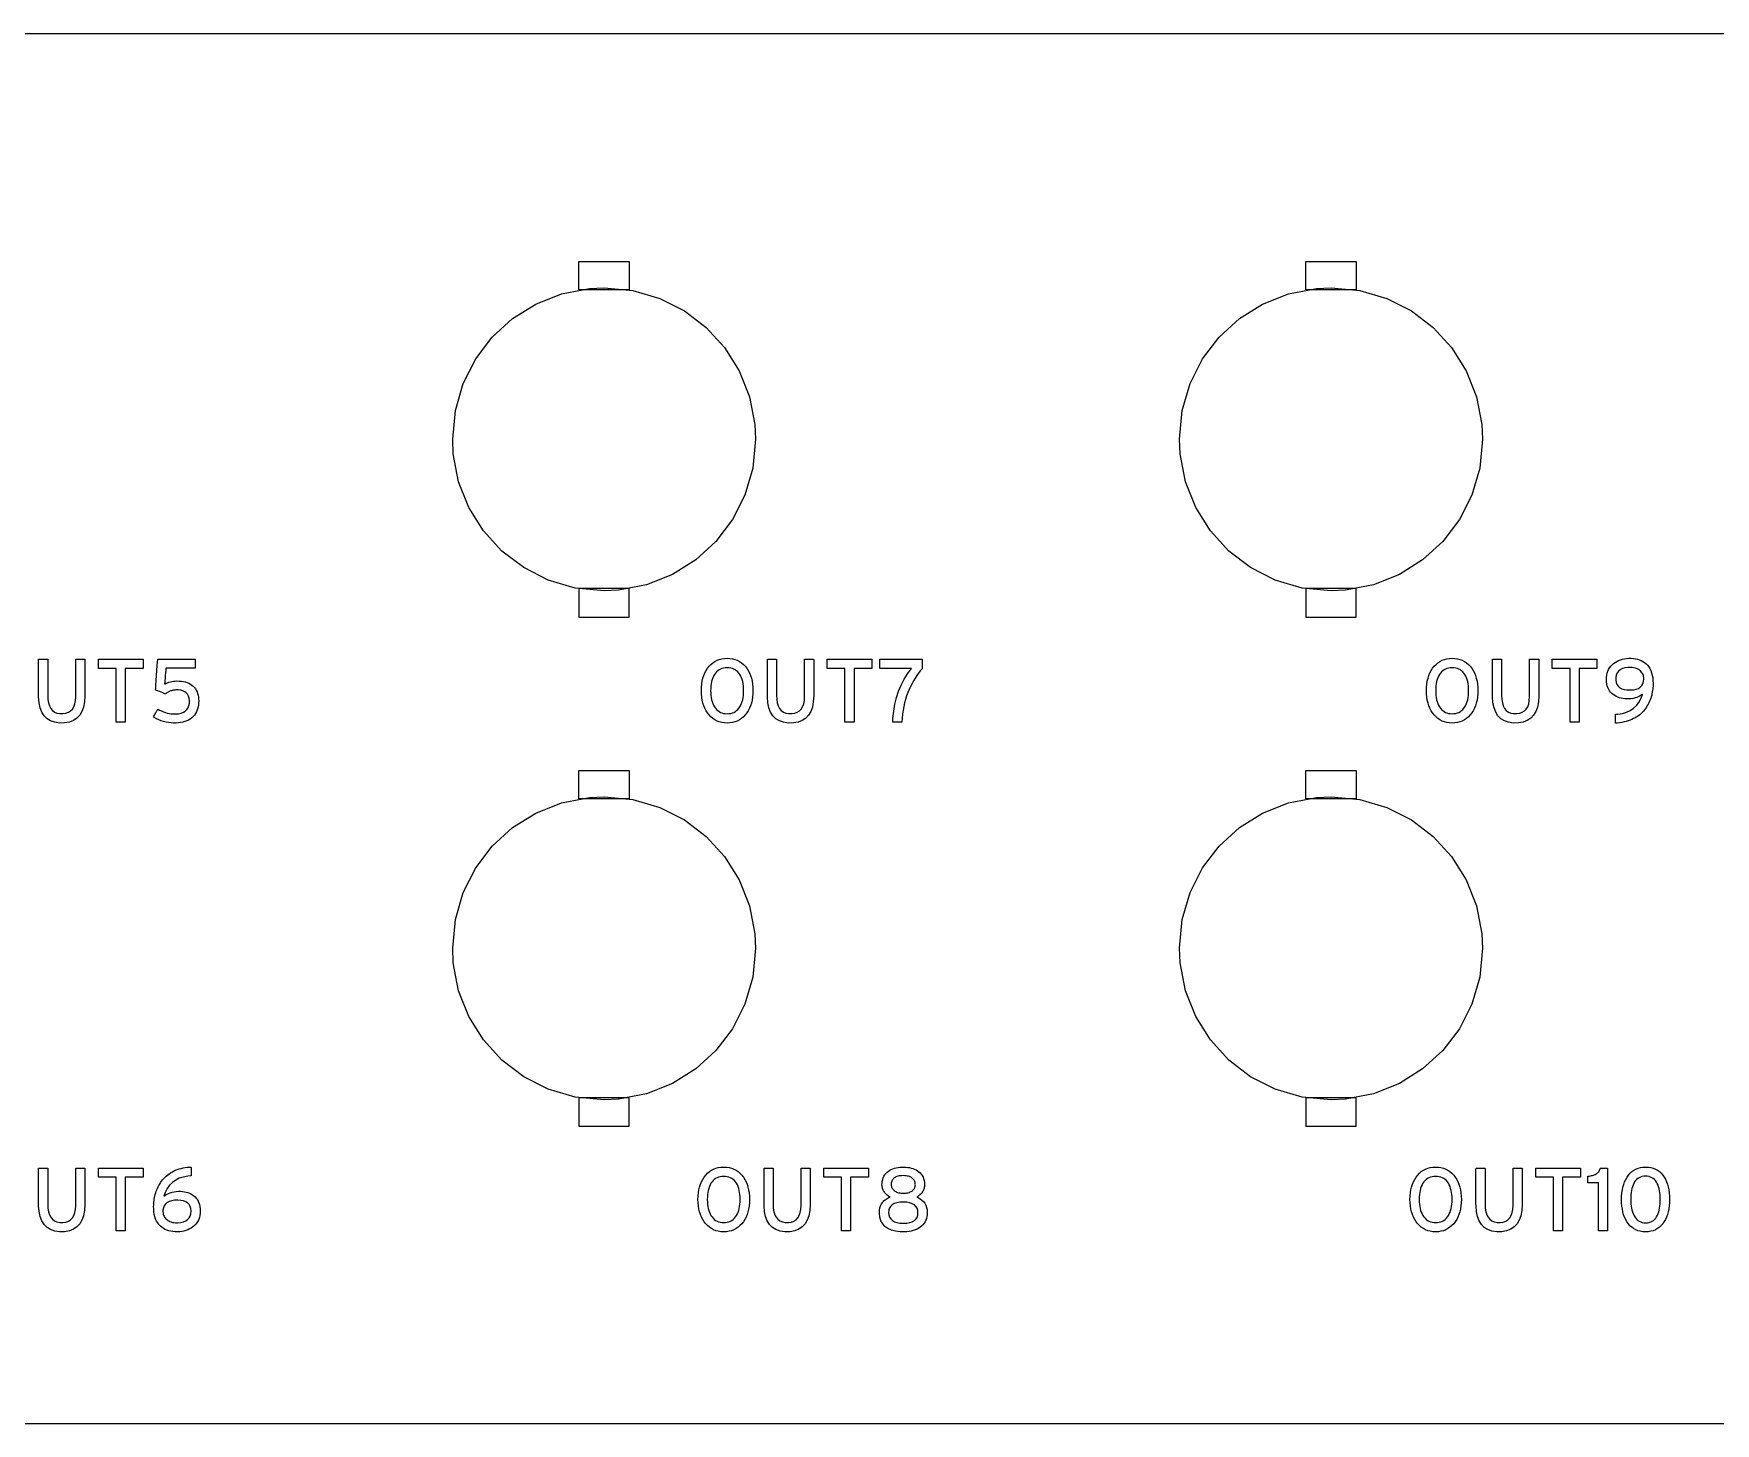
# Model space of a CAD drawing. Header units: inches. Extents: x 3.2 to 20.7, y 8 to 10.
# Drawn here: x 7.694 to 9.776, y 8.302 to 10.022 of the extents above; entities that cross this region are included whole.
import ezdxf

# ---------------------------------------------------------------- set-up
doc = ezdxf.new("R2010")
doc.units = ezdxf.units.IN
doc.header["$MEASUREMENT"] = 0

msp = doc.modelspace()

# ---------------------------------------------------------------- linework, layer by layer
for points in [[(3.2251, 10.0222), (3.2251, 8.3022), (20.675, 8.3022), (20.675, 10.0222), (3.2251, 10.0222)], [(8.369, 9.7402), (8.431, 9.7402), (8.431, 9.7052), (8.369, 9.7052), (8.369, 9.7402)], [(9.2691, 9.7402), (9.3311, 9.7402), (9.3311, 9.7052), (9.2691, 9.7052), (9.2691, 9.7402)], [(8.369, 9.3002), (8.431, 9.3002), (8.431, 9.3353), (8.369, 9.3353), (8.369, 9.3002)], [(9.2691, 9.3002), (9.3311, 9.3002), (9.3311, 9.3353), (9.2691, 9.3353), (9.2691, 9.3002)], [(7.8073, 9.2365), (7.8073, 9.1701), (7.796, 9.1701), (7.796, 9.2365), (7.774, 9.2365), (7.774, 9.2479), (7.8293, 9.2479), (7.8293, 9.2365), (7.8073, 9.2365)], [(8.7096, 9.2365), (8.7096, 9.1701), (8.6983, 9.1701), (8.6983, 9.2365), (8.6763, 9.2365), (8.6763, 9.2479), (8.7316, 9.2479), (8.7316, 9.2365), (8.7096, 9.2365)], [(9.6072, 9.2365), (9.6072, 9.1701), (9.596, 9.1701), (9.596, 9.2365), (9.574, 9.2365), (9.574, 9.2479), (9.6292, 9.2479), (9.6292, 9.2365), (9.6072, 9.2365)], [(8.369, 9.1102), (8.431, 9.1102), (8.431, 9.0752), (8.369, 9.0752), (8.369, 9.1102)], [(9.2691, 9.1102), (9.3311, 9.1102), (9.3311, 9.0752), (9.2691, 9.0752), (9.2691, 9.1102)], [(8.369, 8.6702), (8.431, 8.6702), (8.431, 8.7053), (8.369, 8.7053), (8.369, 8.6702)], [(9.2691, 8.6702), (9.3311, 8.6702), (9.3311, 8.7053), (9.2691, 8.7053), (9.2691, 8.6702)], [(7.8073, 8.6068), (7.8073, 8.5404), (7.796, 8.5404), (7.796, 8.6068), (7.774, 8.6068), (7.774, 8.6182), (7.8293, 8.6182), (7.8293, 8.6068), (7.8073, 8.6068)], [(8.7053, 8.6068), (8.7053, 8.5404), (8.6941, 8.5404), (8.6941, 8.6068), (8.6721, 8.6068), (8.6721, 8.6182), (8.7273, 8.6182), (8.7273, 8.6068), (8.7053, 8.6068)], [(9.5868, 8.6068), (9.5868, 8.5404), (9.5755, 8.5404), (9.5755, 8.6068), (9.5535, 8.6068), (9.5535, 8.6182), (9.6088, 8.6182), (9.6088, 8.6068), (9.5868, 8.6068)]]:
    msp.add_lwpolyline(points)
for points in [[(8.5876, 9.5202), (8.5842, 9.4846), (8.5744, 9.4512), (8.559, 9.4207), (8.5385, 9.3938), (8.5135, 9.3709), (8.4847, 9.3529), (8.4527, 9.3402), (8.4181, 9.3336), (8.4001, 9.3327), (8.4001, 9.3327), (8.4001, 9.3327), (8.4001, 9.3327), (8.4001, 9.3327), (8.4001, 9.3327), (8.4001, 9.3327), (8.4001, 9.3327), (8.4001, 9.3327), (8.3644, 9.3361), (8.331, 9.3458), (8.3006, 9.3613), (8.2736, 9.3818), (8.2508, 9.4068), (8.2327, 9.4356), (8.22, 9.4676), (8.2134, 9.5022), (8.2126, 9.5202), (8.2126, 9.5202), (8.2126, 9.5202), (8.2126, 9.5202), (8.2126, 9.5202), (8.2126, 9.5202), (8.2126, 9.5202), (8.2126, 9.5202), (8.2126, 9.5202), (8.2159, 9.5559), (8.2257, 9.5892), (8.2411, 9.6197), (8.2616, 9.6467), (8.2866, 9.6695), (8.3154, 9.6876), (8.3474, 9.7002), (8.382, 9.7069), (8.4001, 9.7077), (8.4001, 9.7077), (8.4001, 9.7077), (8.4001, 9.7077), (8.4001, 9.7077), (8.4001, 9.7077), (8.4001, 9.7077), (8.4001, 9.7077), (8.4001, 9.7077), (8.4357, 9.7043), (8.4691, 9.6946), (8.4995, 9.6792), (8.5265, 9.6587), (8.5493, 9.6337), (8.5674, 9.6049), (8.5801, 9.5729), (8.5867, 9.5383), (8.5876, 9.5202), (8.5876, 9.5202), (8.5876, 9.5202), (8.5876, 9.5202), (8.5876, 9.5202), (8.5876, 9.5202), (8.5876, 9.5202), (8.5876, 9.5202)], [(9.4876, 9.5202), (9.4842, 9.4846), (9.4745, 9.4512), (9.459, 9.4207), (9.4385, 9.3938), (9.4135, 9.3709), (9.3847, 9.3529), (9.3527, 9.3402), (9.3181, 9.3336), (9.3001, 9.3327), (9.3001, 9.3327), (9.3001, 9.3327), (9.3001, 9.3327), (9.3001, 9.3327), (9.3001, 9.3327), (9.3001, 9.3327), (9.3001, 9.3327), (9.3001, 9.3327), (9.2644, 9.3361), (9.2311, 9.3458), (9.2006, 9.3613), (9.1736, 9.3818), (9.1508, 9.4068), (9.1327, 9.4356), (9.1201, 9.4676), (9.1134, 9.5022), (9.1126, 9.5202), (9.1126, 9.5202), (9.1126, 9.5202), (9.1126, 9.5202), (9.1126, 9.5202), (9.1126, 9.5202), (9.1126, 9.5202), (9.1126, 9.5202), (9.1126, 9.5202), (9.1159, 9.5559), (9.1257, 9.5892), (9.1411, 9.6197), (9.1616, 9.6467), (9.1866, 9.6695), (9.2154, 9.6876), (9.2474, 9.7002), (9.282, 9.7069), (9.3001, 9.7077), (9.3001, 9.7077), (9.3001, 9.7077), (9.3001, 9.7077), (9.3001, 9.7077), (9.3001, 9.7077), (9.3001, 9.7077), (9.3001, 9.7077), (9.3001, 9.7077), (9.3357, 9.7043), (9.3691, 9.6946), (9.3996, 9.6792), (9.4265, 9.6587), (9.4494, 9.6337), (9.4674, 9.6049), (9.4801, 9.5729), (9.4867, 9.5383), (9.4876, 9.5202), (9.4876, 9.5202), (9.4876, 9.5202), (9.4876, 9.5202), (9.4876, 9.5202), (9.4876, 9.5202), (9.4876, 9.5202), (9.4876, 9.5202)], [(7.7572, 9.2025), (7.7568, 9.1953), (7.7556, 9.1888), (7.7536, 9.1833), (7.7508, 9.1787), (7.7473, 9.175), (7.743, 9.1721), (7.738, 9.1702), (7.7322, 9.1691), (7.7257, 9.169), (7.7199, 9.1699), (7.7148, 9.1717), (7.7104, 9.1744), (7.7068, 9.178), (7.704, 9.1825), (7.7019, 9.1879), (7.7006, 9.1941), (7.7, 9.2013), (7.7, 9.2039), (7.7, 9.2079), (7.7, 9.214), (7.7, 9.2214), (7.7, 9.2293), (7.7, 9.2367), (7.7, 9.2428), (7.7, 9.2468), (7.7, 9.2479), (7.7006, 9.2479), (7.7018, 9.2479), (7.7035, 9.2479), (7.7054, 9.2479), (7.7074, 9.2479), (7.7091, 9.2479), (7.7105, 9.2479), (7.7112, 9.2479), (7.7113, 9.2473), (7.7113, 9.2438), (7.7113, 9.2381), (7.7113, 9.2309), (7.7113, 9.2231), (7.7113, 9.2156), (7.7113, 9.2092), (7.7113, 9.2048), (7.7113, 9.2031), (7.7115, 9.1982), (7.7122, 9.1939), (7.7134, 9.1901), (7.715, 9.187), (7.7171, 9.1845), (7.7197, 9.1826), (7.7227, 9.1813), (7.7262, 9.1806), (7.7301, 9.1806), (7.7338, 9.1811), (7.7369, 9.1823), (7.7396, 9.184), (7.7418, 9.1863), (7.7436, 9.1892), (7.7449, 9.1926), (7.7456, 9.1967), (7.746, 9.2013), (7.746, 9.2034), (7.746, 9.2075), (7.746, 9.2137), (7.746, 9.2211), (7.746, 9.2291), (7.746, 9.2365), (7.746, 9.2427), (7.746, 9.2468), (7.746, 9.2479), (7.7466, 9.2479), (7.7478, 9.2479), (7.7495, 9.2479), (7.7514, 9.2479), (7.7533, 9.2479), (7.7551, 9.2479), (7.7564, 9.2479), (7.7572, 9.2479), (7.7572, 9.2473), (7.7572, 9.2438), (7.7572, 9.238), (7.7572, 9.2307), (7.7572, 9.2228), (7.7572, 9.2152), (7.7572, 9.2088), (7.7572, 9.2042)], [(7.8982, 9.1965), (7.8981, 9.1934), (7.8977, 9.1905), (7.8972, 9.1878), (7.8964, 9.1852), (7.8955, 9.1829), (7.8943, 9.1807), (7.8929, 9.1787), (7.8913, 9.1769), (7.8895, 9.1753), (7.8876, 9.1739), (7.8855, 9.1727), (7.8833, 9.1716), (7.8809, 9.1707), (7.8784, 9.17), (7.8758, 9.1695), (7.873, 9.1691), (7.8701, 9.1689), (7.867, 9.1689), (7.8639, 9.1691), (7.8607, 9.1695), (7.8577, 9.1701), (7.8546, 9.1709), (7.8517, 9.1718), (7.8488, 9.173), (7.8459, 9.1744), (7.8431, 9.176), (7.8423, 9.1767), (7.8427, 9.1775), (7.8434, 9.1787), (7.8443, 9.1802), (7.8452, 9.1818), (7.8461, 9.1834), (7.8469, 9.1848), (7.8475, 9.1858), (7.8477, 9.1862), (7.8498, 9.1851), (7.8521, 9.1839), (7.8545, 9.1829), (7.8569, 9.1821), (7.8593, 9.1814), (7.8617, 9.1809), (7.8642, 9.1805), (7.8666, 9.1803), (7.8692, 9.1802), (7.873, 9.1805), (7.8763, 9.1812), (7.8792, 9.1823), (7.8816, 9.1837), (7.8835, 9.1856), (7.885, 9.1879), (7.886, 9.1906), (7.8866, 9.1937), (7.8866, 9.197), (7.8863, 9.1999), (7.8855, 9.2024), (7.8843, 9.2046), (7.8828, 9.2063), (7.8809, 9.2078), (7.8786, 9.2088), (7.8759, 9.2095), (7.8729, 9.2099), (7.8708, 9.2099), (7.8698, 9.2099), (7.8688, 9.2098), (7.8678, 9.2097), (7.8669, 9.2096), (7.866, 9.2094), (7.8651, 9.2092), (7.8642, 9.209), (7.8634, 9.2088), (7.8626, 9.2085), (7.8618, 9.2081), (7.8611, 9.2078), (7.8603, 9.2074), (7.8596, 9.2069), (7.8589, 9.2065), (7.8582, 9.206), (7.8575, 9.2055), (7.8568, 9.205), (7.8564, 9.2052), (7.8552, 9.2057), (7.8536, 9.2063), (7.8516, 9.2071), (7.8496, 9.208), (7.8477, 9.2088), (7.8461, 9.2094), (7.8451, 9.2098), (7.8448, 9.21), (7.8449, 9.2119), (7.8452, 9.216), (7.8456, 9.2215), (7.846, 9.2278), (7.8465, 9.2342), (7.8469, 9.2401), (7.8472, 9.2447), (7.8474, 9.2474), (7.8477, 9.2479), (7.8507, 9.2479), (7.8562, 9.2479), (7.8632, 9.2479), (7.871, 9.2479), (7.8787, 9.2479), (7.8856, 9.2479), (7.8908, 9.2479), (7.8935, 9.2479), (7.8937, 9.2477), (7.8937, 9.2468), (7.8937, 9.2454), (7.8937, 9.2437), (7.8937, 9.2418), (7.8937, 9.24), (7.8937, 9.2384), (7.8937, 9.2373), (7.8937, 9.2368), (7.8926, 9.2368), (7.8894, 9.2368), (7.8845, 9.2368), (7.8787, 9.2368), (7.8725, 9.2368), (7.8667, 9.2368), (7.8618, 9.2368), (7.8585, 9.2368), (7.8575, 9.2368), (7.8574, 9.236), (7.8573, 9.2339), (7.8571, 9.2311), (7.8568, 9.2279), (7.8566, 9.2245), (7.8563, 9.2214), (7.8561, 9.2189), (7.856, 9.2174), (7.8565, 9.2174), (7.858, 9.2182), (7.8596, 9.2189), (7.8613, 9.2195), (7.8631, 9.22), (7.865, 9.2204), (7.867, 9.2207), (7.869, 9.2209), (7.8712, 9.2211), (7.8739, 9.221), (7.8767, 9.2208), (7.8793, 9.2204), (7.8817, 9.2199), (7.884, 9.2192), (7.8861, 9.2183), (7.8881, 9.2172), (7.8898, 9.216), (7.8914, 9.2145), (7.8929, 9.213), (7.8941, 9.2113), (7.8952, 9.2095), (7.8961, 9.2076), (7.8968, 9.2056), (7.8974, 9.2035), (7.8978, 9.2013), (7.8981, 9.199)], [(8.5843, 9.209), (8.5842, 9.2049), (8.5838, 9.201), (8.5832, 9.1972), (8.5824, 9.1937), (8.5813, 9.1903), (8.58, 9.1872), (8.5785, 9.1843), (8.5768, 9.1815), (8.5748, 9.179), (8.5726, 9.1767), (8.5702, 9.1747), (8.5677, 9.1729), (8.565, 9.1715), (8.5621, 9.1704), (8.559, 9.1696), (8.5558, 9.1691), (8.5524, 9.1689), (8.549, 9.1691), (8.5458, 9.1696), (8.5427, 9.1704), (8.5399, 9.1715), (8.5372, 9.1729), (8.5347, 9.1747), (8.5324, 9.1767), (8.5302, 9.179), (8.5283, 9.1815), (8.5265, 9.1843), (8.5249, 9.1872), (8.5236, 9.1903), (8.5225, 9.1937), (8.5217, 9.1972), (8.521, 9.201), (8.5207, 9.2049), (8.5205, 9.209), (8.5207, 9.2132), (8.521, 9.2171), (8.5217, 9.2209), (8.5225, 9.2244), (8.5236, 9.2278), (8.5249, 9.231), (8.5265, 9.2339), (8.5283, 9.2367), (8.5302, 9.2393), (8.5324, 9.2415), (8.5347, 9.2435), (8.5372, 9.2452), (8.5399, 9.2466), (8.5427, 9.2476), (8.5458, 9.2484), (8.549, 9.2489), (8.5524, 9.2491), (8.5558, 9.2489), (8.559, 9.2484), (8.5621, 9.2476), (8.565, 9.2466), (8.5677, 9.2452), (8.5702, 9.2435), (8.5726, 9.2415), (8.5748, 9.2393), (8.5768, 9.2367), (8.5785, 9.2339), (8.58, 9.231), (8.5813, 9.2278), (8.5824, 9.2244), (8.5832, 9.2209), (8.5838, 9.2171), (8.5842, 9.2132)], [(8.6596, 9.2025), (8.6591, 9.1953), (8.6579, 9.1888), (8.6559, 9.1833), (8.6532, 9.1787), (8.6497, 9.175), (8.6454, 9.1721), (8.6403, 9.1702), (8.6345, 9.1691), (8.6281, 9.169), (8.6222, 9.1699), (8.6171, 9.1717), (8.6127, 9.1744), (8.6091, 9.178), (8.6063, 9.1825), (8.6042, 9.1879), (8.6029, 9.1941), (8.6024, 9.2013), (8.6023, 9.2039), (8.6023, 9.2079), (8.6023, 9.214), (8.6023, 9.2214), (8.6023, 9.2293), (8.6023, 9.2367), (8.6023, 9.2428), (8.6023, 9.2468), (8.6024, 9.2479), (8.6029, 9.2479), (8.6042, 9.2479), (8.6059, 9.2479), (8.6078, 9.2479), (8.6097, 9.2479), (8.6115, 9.2479), (8.6128, 9.2479), (8.6135, 9.2479), (8.6136, 9.2473), (8.6136, 9.2438), (8.6136, 9.2381), (8.6136, 9.2309), (8.6136, 9.2231), (8.6136, 9.2156), (8.6136, 9.2092), (8.6136, 9.2048), (8.6136, 9.2031), (8.6138, 9.1982), (8.6145, 9.1939), (8.6157, 9.1901), (8.6173, 9.187), (8.6194, 9.1845), (8.622, 9.1826), (8.625, 9.1813), (8.6285, 9.1806), (8.6324, 9.1806), (8.6361, 9.1811), (8.6393, 9.1823), (8.642, 9.184), (8.6442, 9.1863), (8.6459, 9.1892), (8.6472, 9.1926), (8.648, 9.1967), (8.6483, 9.2013), (8.6483, 9.2034), (8.6483, 9.2075), (8.6483, 9.2137), (8.6483, 9.2211), (8.6483, 9.2291), (8.6483, 9.2365), (8.6483, 9.2427), (8.6483, 9.2468), (8.6483, 9.2479), (8.6489, 9.2479), (8.6501, 9.2479), (8.6518, 9.2479), (8.6537, 9.2479), (8.6557, 9.2479), (8.6574, 9.2479), (8.6588, 9.2479), (8.6595, 9.2479), (8.6596, 9.2473), (8.6596, 9.2438), (8.6596, 9.238), (8.6596, 9.2307), (8.6596, 9.2228), (8.6596, 9.2152), (8.6596, 9.2088), (8.6596, 9.2042)], [(8.7939, 9.2361), (8.7916, 9.2335), (8.7894, 9.2306), (8.7873, 9.2277), (8.7852, 9.2246), (8.7832, 9.2213), (8.7813, 9.2179), (8.7795, 9.2143), (8.7778, 9.2105), (8.7761, 9.2066), (8.7746, 9.2026), (8.7732, 9.1983), (8.7721, 9.194), (8.7711, 9.1895), (8.7702, 9.1849), (8.7696, 9.1801), (8.7691, 9.1752), (8.7688, 9.1701), (8.7684, 9.1701), (8.7672, 9.1701), (8.7656, 9.1701), (8.7636, 9.1701), (8.7616, 9.1701), (8.7598, 9.1701), (8.7584, 9.1701), (8.7576, 9.1701), (8.7577, 9.1747), (8.7586, 9.1836), (8.7601, 9.1922), (8.7621, 9.2004), (8.7647, 9.2083), (8.7679, 9.2159), (8.7716, 9.2231), (8.7759, 9.23), (8.7808, 9.2366), (8.7793, 9.2366), (8.7752, 9.2366), (8.7695, 9.2366), (8.7628, 9.2366), (8.7559, 9.2366), (8.7495, 9.2366), (8.7446, 9.2366), (8.7417, 9.2366), (8.7413, 9.2367), (8.7413, 9.2375), (8.7413, 9.239), (8.7413, 9.2408), (8.7413, 9.2427), (8.7413, 9.2447), (8.7413, 9.2463), (8.7413, 9.2475), (8.7413, 9.2479), (8.7433, 9.2479), (8.7487, 9.2479), (8.7563, 9.2479), (8.7653, 9.2479), (8.7745, 9.2479), (8.7829, 9.2479), (8.7896, 9.2479), (8.7934, 9.2479), (8.7939, 9.2478), (8.7939, 9.2469), (8.7939, 9.2454), (8.7939, 9.2435), (8.7939, 9.2415), (8.7939, 9.2395), (8.7939, 9.2378), (8.7939, 9.2366)], [(9.482, 9.209), (9.4818, 9.2049), (9.4815, 9.201), (9.4809, 9.1972), (9.48, 9.1937), (9.479, 9.1903), (9.4777, 9.1872), (9.4762, 9.1843), (9.4744, 9.1815), (9.4724, 9.179), (9.4702, 9.1767), (9.4679, 9.1747), (9.4653, 9.1729), (9.4626, 9.1715), (9.4597, 9.1704), (9.4567, 9.1696), (9.4534, 9.1691), (9.45, 9.1689), (9.4466, 9.1691), (9.4434, 9.1696), (9.4404, 9.1704), (9.4375, 9.1715), (9.4349, 9.1729), (9.4324, 9.1747), (9.4301, 9.1767), (9.4279, 9.179), (9.4259, 9.1815), (9.4241, 9.1843), (9.4226, 9.1872), (9.4213, 9.1903), (9.4202, 9.1937), (9.4193, 9.1972), (9.4187, 9.201), (9.4183, 9.2049), (9.4182, 9.209), (9.4183, 9.2132), (9.4187, 9.2171), (9.4193, 9.2209), (9.4202, 9.2244), (9.4213, 9.2278), (9.4226, 9.231), (9.4241, 9.2339), (9.4259, 9.2367), (9.4279, 9.2393), (9.4301, 9.2415), (9.4324, 9.2435), (9.4349, 9.2452), (9.4375, 9.2466), (9.4404, 9.2476), (9.4434, 9.2484), (9.4466, 9.2489), (9.45, 9.2491), (9.4534, 9.2489), (9.4567, 9.2484), (9.4597, 9.2476), (9.4626, 9.2466), (9.4653, 9.2452), (9.4679, 9.2435), (9.4702, 9.2415), (9.4724, 9.2393), (9.4744, 9.2367), (9.4762, 9.2339), (9.4777, 9.231), (9.479, 9.2278), (9.48, 9.2244), (9.4809, 9.2209), (9.4815, 9.2171), (9.4818, 9.2132)], [(9.5572, 9.2025), (9.5568, 9.1953), (9.5556, 9.1888), (9.5536, 9.1833), (9.5508, 9.1787), (9.5473, 9.175), (9.543, 9.1721), (9.538, 9.1702), (9.5322, 9.1691), (9.5257, 9.169), (9.5199, 9.1699), (9.5147, 9.1717), (9.5104, 9.1744), (9.5068, 9.178), (9.504, 9.1825), (9.5019, 9.1879), (9.5006, 9.1941), (9.5, 9.2013), (9.5, 9.2039), (9.5, 9.2079), (9.5, 9.214), (9.5, 9.2214), (9.5, 9.2293), (9.5, 9.2367), (9.5, 9.2428), (9.5, 9.2468), (9.5, 9.2479), (9.5006, 9.2479), (9.5018, 9.2479), (9.5035, 9.2479), (9.5054, 9.2479), (9.5074, 9.2479), (9.5091, 9.2479), (9.5105, 9.2479), (9.5112, 9.2479), (9.5113, 9.2473), (9.5113, 9.2438), (9.5113, 9.2381), (9.5113, 9.2309), (9.5113, 9.2231), (9.5113, 9.2156), (9.5113, 9.2092), (9.5113, 9.2048), (9.5113, 9.2031), (9.5115, 9.1982), (9.5122, 9.1939), (9.5134, 9.1901), (9.515, 9.187), (9.5171, 9.1845), (9.5197, 9.1826), (9.5227, 9.1813), (9.5262, 9.1806), (9.5301, 9.1806), (9.5338, 9.1811), (9.5369, 9.1823), (9.5396, 9.184), (9.5418, 9.1863), (9.5436, 9.1892), (9.5449, 9.1926), (9.5456, 9.1967), (9.5459, 9.2013), (9.546, 9.2034), (9.546, 9.2075), (9.546, 9.2137), (9.546, 9.2211), (9.546, 9.2291), (9.546, 9.2365), (9.546, 9.2427), (9.546, 9.2468), (9.546, 9.2479), (9.5465, 9.2479), (9.5478, 9.2479), (9.5495, 9.2479), (9.5514, 9.2479), (9.5533, 9.2479), (9.5551, 9.2479), (9.5564, 9.2479), (9.5572, 9.2479), (9.5572, 9.2473), (9.5572, 9.2438), (9.5572, 9.238), (9.5572, 9.2307), (9.5572, 9.2228), (9.5572, 9.2152), (9.5572, 9.2088), (9.5572, 9.2042)], [(9.6989, 9.2181), (9.6989, 9.2163), (9.6988, 9.2146), (9.6986, 9.2127), (9.6984, 9.2109), (9.6982, 9.2091), (9.6979, 9.2072), (9.6975, 9.2053), (9.6971, 9.2035), (9.6966, 9.2015), (9.6959, 9.1996), (9.6953, 9.1978), (9.6945, 9.1959), (9.6936, 9.1941), (9.6927, 9.1923), (9.6917, 9.1905), (9.6906, 9.1887), (9.6894, 9.187), (9.6882, 9.1853), (9.6869, 9.1837), (9.6854, 9.1822), (9.6839, 9.1807), (9.6823, 9.1793), (9.6806, 9.178), (9.6788, 9.1767), (9.6768, 9.1756), (9.6748, 9.1745), (9.6727, 9.1734), (9.6704, 9.1725), (9.668, 9.1716), (9.6656, 9.1709), (9.663, 9.1703), (9.6603, 9.1698), (9.6574, 9.1693), (9.6545, 9.169), (9.6522, 9.1689), (9.6522, 9.1695), (9.6522, 9.1707), (9.6522, 9.1723), (9.6522, 9.1741), (9.6522, 9.176), (9.6522, 9.1777), (9.6522, 9.179), (9.6522, 9.1798), (9.6554, 9.1801), (9.6609, 9.1809), (9.666, 9.1824), (9.6705, 9.1845), (9.6746, 9.1873), (9.6782, 9.1906), (9.6813, 9.1945), (9.6838, 9.1991), (9.6859, 9.2043), (9.6848, 9.204), (9.683, 9.2027), (9.681, 9.2017), (9.6789, 9.2008), (9.6766, 9.2001), (9.6741, 9.1995), (9.6716, 9.1991), (9.6688, 9.1989), (9.666, 9.1989), (9.6637, 9.199), (9.6614, 9.1993), (9.6592, 9.1997), (9.6571, 9.2003), (9.6551, 9.201), (9.6532, 9.2019), (9.6513, 9.203), (9.6495, 9.2042), (9.6479, 9.2056), (9.6463, 9.2071), (9.645, 9.2088), (9.6439, 9.2107), (9.6429, 9.2128), (9.6422, 9.215), (9.6416, 9.2173), (9.6413, 9.2199), (9.6411, 9.2226), (9.6412, 9.2255), (9.6415, 9.2282), (9.642, 9.2308), (9.6428, 9.2332), (9.6438, 9.2354), (9.645, 9.2375), (9.6464, 9.2394), (9.648, 9.2411), (9.6499, 9.2427), (9.6518, 9.2441), (9.6539, 9.2453), (9.6561, 9.2464), (9.6584, 9.2473), (9.6608, 9.248), (9.6634, 9.2485), (9.666, 9.2489), (9.6688, 9.2491), (9.6717, 9.2491), (9.6744, 9.2489), (9.677, 9.2486), (9.6795, 9.248), (9.6818, 9.2473), (9.6841, 9.2464), (9.6862, 9.2452), (9.6882, 9.2439), (9.6901, 9.2424), (9.6919, 9.2407), (9.6935, 9.2387), (9.6949, 9.2365), (9.6961, 9.234), (9.697, 9.2313), (9.6978, 9.2284), (9.6984, 9.2252), (9.6987, 9.2218)], [(8.5728, 9.209), (8.5728, 9.2121), (8.5725, 9.215), (8.5722, 9.2177), (8.5717, 9.2203), (8.571, 9.2227), (8.5703, 9.225), (8.5693, 9.2271), (8.5683, 9.2291), (8.567, 9.2308), (8.5657, 9.2324), (8.5642, 9.2337), (8.5626, 9.2349), (8.5608, 9.2358), (8.5589, 9.2365), (8.5568, 9.2371), (8.5547, 9.2374), (8.5524, 9.2375), (8.5501, 9.2374), (8.548, 9.2371), (8.546, 9.2365), (8.5441, 9.2358), (8.5424, 9.2349), (8.5407, 9.2337), (8.5393, 9.2324), (8.5379, 9.2308), (8.5367, 9.2291), (8.5356, 9.2271), (8.5346, 9.225), (8.5338, 9.2227), (8.5332, 9.2203), (8.5327, 9.2177), (8.5323, 9.215), (8.5321, 9.2121), (8.532, 9.209), (8.5321, 9.206), (8.5323, 9.2032), (8.5327, 9.2004), (8.5332, 9.1979), (8.5338, 9.1955), (8.5346, 9.1933), (8.5356, 9.1912), (8.5367, 9.1892), (8.5379, 9.1874), (8.5393, 9.1858), (8.5407, 9.1844), (8.5424, 9.1832), (8.5441, 9.1822), (8.546, 9.1815), (8.548, 9.1809), (8.5501, 9.1806), (8.5524, 9.1805), (8.5547, 9.1806), (8.5568, 9.1809), (8.5589, 9.1815), (8.5608, 9.1822), (8.5626, 9.1832), (8.5642, 9.1844), (8.5657, 9.1858), (8.567, 9.1874), (8.5683, 9.1892), (8.5693, 9.1912), (8.5703, 9.1933), (8.571, 9.1955), (8.5717, 9.1979), (8.5722, 9.2004), (8.5725, 9.2032), (8.5728, 9.206)], [(9.4705, 9.209), (9.4704, 9.2121), (9.4702, 9.215), (9.4698, 9.2177), (9.4693, 9.2203), (9.4687, 9.2227), (9.4679, 9.225), (9.467, 9.2271), (9.4659, 9.2291), (9.4647, 9.2308), (9.4633, 9.2324), (9.4618, 9.2337), (9.4602, 9.2349), (9.4584, 9.2358), (9.4565, 9.2365), (9.4545, 9.2371), (9.4523, 9.2374), (9.45, 9.2375), (9.4478, 9.2374), (9.4456, 9.2371), (9.4436, 9.2365), (9.4418, 9.2358), (9.44, 9.2349), (9.4384, 9.2337), (9.4369, 9.2324), (9.4356, 9.2308), (9.4343, 9.2291), (9.4332, 9.2271), (9.4323, 9.225), (9.4315, 9.2227), (9.4308, 9.2203), (9.4303, 9.2177), (9.43, 9.215), (9.4297, 9.2121), (9.4297, 9.209), (9.4297, 9.206), (9.43, 9.2032), (9.4303, 9.2004), (9.4308, 9.1979), (9.4315, 9.1955), (9.4323, 9.1933), (9.4332, 9.1912), (9.4343, 9.1892), (9.4356, 9.1874), (9.4369, 9.1858), (9.4384, 9.1844), (9.44, 9.1832), (9.4418, 9.1822), (9.4436, 9.1815), (9.4456, 9.1809), (9.4478, 9.1806), (9.45, 9.1805), (9.4523, 9.1806), (9.4545, 9.1809), (9.4565, 9.1815), (9.4584, 9.1822), (9.4602, 9.1832), (9.4618, 9.1844), (9.4633, 9.1858), (9.4647, 9.1874), (9.4659, 9.1892), (9.467, 9.1912), (9.4679, 9.1933), (9.4687, 9.1955), (9.4693, 9.1979), (9.4698, 9.2004), (9.4702, 9.2032), (9.4704, 9.206)], [(9.6874, 9.2236), (9.6873, 9.225), (9.6871, 9.2264), (9.6868, 9.2277), (9.6864, 9.2289), (9.6858, 9.2301), (9.6851, 9.2313), (9.6842, 9.2324), (9.6833, 9.2334), (9.6822, 9.2344), (9.681, 9.2352), (9.6796, 9.236), (9.6782, 9.2366), (9.6766, 9.2371), (9.6748, 9.2374), (9.673, 9.2377), (9.671, 9.2378), (9.6677, 9.2377), (9.664, 9.2372), (9.6608, 9.2363), (9.6581, 9.2349), (9.6559, 9.2332), (9.6543, 9.231), (9.6532, 9.2284), (9.6526, 9.2255), (9.6526, 9.2222), (9.6531, 9.2192), (9.654, 9.2166), (9.6555, 9.2145), (9.6575, 9.2127), (9.66, 9.2114), (9.663, 9.2105), (9.6665, 9.21), (9.6705, 9.2099), (9.6744, 9.2101), (9.6778, 9.2108), (9.6806, 9.2119), (9.683, 9.2134), (9.6849, 9.2154), (9.6862, 9.2177), (9.6871, 9.2204)], [(8.5876, 8.8902), (8.5842, 8.8546), (8.5744, 8.8212), (8.559, 8.7907), (8.5385, 8.7638), (8.5135, 8.7409), (8.4847, 8.7229), (8.4527, 8.7102), (8.4181, 8.7036), (8.4001, 8.7027), (8.4001, 8.7027), (8.4001, 8.7027), (8.4001, 8.7027), (8.4001, 8.7027), (8.4001, 8.7027), (8.4001, 8.7027), (8.4001, 8.7027), (8.4001, 8.7027), (8.3644, 8.7061), (8.331, 8.7158), (8.3006, 8.7313), (8.2736, 8.7518), (8.2508, 8.7768), (8.2327, 8.8056), (8.22, 8.8376), (8.2134, 8.8722), (8.2126, 8.8902), (8.2126, 8.8902), (8.2126, 8.8902), (8.2126, 8.8902), (8.2126, 8.8902), (8.2126, 8.8902), (8.2126, 8.8902), (8.2126, 8.8902), (8.2126, 8.8902), (8.2159, 8.9258), (8.2257, 8.9592), (8.2411, 8.9897), (8.2616, 9.0167), (8.2866, 9.0395), (8.3154, 9.0576), (8.3474, 9.0702), (8.382, 9.0769), (8.4001, 9.0777), (8.4001, 9.0777), (8.4001, 9.0777), (8.4001, 9.0777), (8.4001, 9.0777), (8.4001, 9.0777), (8.4001, 9.0777), (8.4001, 9.0777), (8.4001, 9.0777), (8.4357, 9.0743), (8.4691, 9.0646), (8.4995, 9.0492), (8.5265, 9.0287), (8.5493, 9.0037), (8.5674, 8.9749), (8.5801, 8.9429), (8.5867, 8.9083), (8.5876, 8.8902), (8.5876, 8.8902), (8.5876, 8.8902), (8.5876, 8.8902), (8.5876, 8.8902), (8.5876, 8.8902), (8.5876, 8.8902), (8.5876, 8.8902)], [(9.4876, 8.8902), (9.4842, 8.8546), (9.4745, 8.8212), (9.459, 8.7907), (9.4385, 8.7638), (9.4135, 8.7409), (9.3847, 8.7229), (9.3527, 8.7102), (9.3181, 8.7036), (9.3001, 8.7027), (9.3001, 8.7027), (9.3001, 8.7027), (9.3001, 8.7027), (9.3001, 8.7027), (9.3001, 8.7027), (9.3001, 8.7027), (9.3001, 8.7027), (9.3001, 8.7027), (9.2644, 8.7061), (9.2311, 8.7158), (9.2006, 8.7313), (9.1736, 8.7518), (9.1508, 8.7768), (9.1327, 8.8056), (9.1201, 8.8376), (9.1134, 8.8722), (9.1126, 8.8902), (9.1126, 8.8902), (9.1126, 8.8902), (9.1126, 8.8902), (9.1126, 8.8902), (9.1126, 8.8902), (9.1126, 8.8902), (9.1126, 8.8902), (9.1126, 8.8902), (9.1159, 8.9258), (9.1257, 8.9592), (9.1411, 8.9897), (9.1616, 9.0167), (9.1866, 9.0395), (9.2154, 9.0576), (9.2474, 9.0702), (9.282, 9.0769), (9.3001, 9.0777), (9.3001, 9.0777), (9.3001, 9.0777), (9.3001, 9.0777), (9.3001, 9.0777), (9.3001, 9.0777), (9.3001, 9.0777), (9.3001, 9.0777), (9.3001, 9.0777), (9.3357, 9.0743), (9.3691, 9.0646), (9.3996, 9.0492), (9.4265, 9.0287), (9.4494, 9.0037), (9.4674, 8.9749), (9.4801, 8.9429), (9.4867, 8.9083), (9.4876, 8.8902), (9.4876, 8.8902), (9.4876, 8.8902), (9.4876, 8.8902), (9.4876, 8.8902), (9.4876, 8.8902), (9.4876, 8.8902), (9.4876, 8.8902)], [(7.7572, 8.5728), (7.7568, 8.5656), (7.7556, 8.5592), (7.7536, 8.5536), (7.7508, 8.549), (7.7473, 8.5453), (7.743, 8.5424), (7.738, 8.5405), (7.7322, 8.5394), (7.7257, 8.5393), (7.7199, 8.5402), (7.7148, 8.542), (7.7104, 8.5447), (7.7068, 8.5483), (7.704, 8.5528), (7.7019, 8.5582), (7.7006, 8.5644), (7.7, 8.5716), (7.7, 8.5742), (7.7, 8.5782), (7.7, 8.5843), (7.7, 8.5917), (7.7, 8.5996), (7.7, 8.607), (7.7, 8.6131), (7.7, 8.6171), (7.7, 8.6182), (7.7006, 8.6182), (7.7018, 8.6182), (7.7035, 8.6182), (7.7054, 8.6182), (7.7074, 8.6182), (7.7091, 8.6182), (7.7105, 8.6182), (7.7112, 8.6182), (7.7113, 8.6176), (7.7113, 8.6141), (7.7113, 8.6084), (7.7113, 8.6012), (7.7113, 8.5935), (7.7113, 8.5859), (7.7113, 8.5795), (7.7113, 8.5751), (7.7113, 8.5734), (7.7115, 8.5685), (7.7122, 8.5642), (7.7134, 8.5605), (7.715, 8.5574), (7.7171, 8.5548), (7.7197, 8.5529), (7.7227, 8.5516), (7.7262, 8.5509), (7.7301, 8.5509), (7.7338, 8.5514), (7.7369, 8.5526), (7.7396, 8.5543), (7.7418, 8.5566), (7.7436, 8.5595), (7.7449, 8.563), (7.7456, 8.567), (7.746, 8.5716), (7.746, 8.5737), (7.746, 8.5778), (7.746, 8.584), (7.746, 8.5915), (7.746, 8.5994), (7.746, 8.6068), (7.746, 8.613), (7.746, 8.6171), (7.746, 8.6182), (7.7466, 8.6182), (7.7478, 8.6182), (7.7495, 8.6182), (7.7514, 8.6182), (7.7533, 8.6182), (7.7551, 8.6182), (7.7564, 8.6182), (7.7572, 8.6182), (7.7572, 8.6176), (7.7572, 8.6141), (7.7572, 8.6083), (7.7572, 8.601), (7.7572, 8.5932), (7.7572, 8.5856), (7.7572, 8.5791), (7.7572, 8.5745)], [(7.9001, 8.5651), (7.8999, 8.5623), (7.8996, 8.5596), (7.899, 8.5571), (7.8982, 8.5547), (7.8972, 8.5525), (7.896, 8.5505), (7.8945, 8.5487), (7.8929, 8.547), (7.891, 8.5454), (7.889, 8.544), (7.8869, 8.5428), (7.8847, 8.5418), (7.8824, 8.5409), (7.8799, 8.5402), (7.8773, 8.5397), (7.8746, 8.5394), (7.8717, 8.5392), (7.8689, 8.5392), (7.8663, 8.5395), (7.8637, 8.5399), (7.8613, 8.5405), (7.8589, 8.5413), (7.8567, 8.5423), (7.8546, 8.5435), (7.8526, 8.5449), (7.8507, 8.5464), (7.8489, 8.5482), (7.8474, 8.5503), (7.846, 8.5525), (7.8448, 8.555), (7.8439, 8.5578), (7.8432, 8.5607), (7.8427, 8.564), (7.8424, 8.5674), (7.8423, 8.5706), (7.8424, 8.5724), (7.8425, 8.5743), (7.8426, 8.5761), (7.8429, 8.5779), (7.8432, 8.5798), (7.8435, 8.5817), (7.8439, 8.5836), (7.8444, 8.5856), (7.845, 8.5875), (7.8456, 8.5894), (7.8463, 8.5912), (7.8471, 8.5931), (7.8479, 8.5949), (7.8489, 8.5967), (7.8499, 8.5984), (7.851, 8.6002), (7.8521, 8.6019), (7.8534, 8.6035), (7.8548, 8.6051), (7.8563, 8.6067), (7.8578, 8.6081), (7.8595, 8.6095), (7.8613, 8.6108), (7.8631, 8.6121), (7.865, 8.6133), (7.867, 8.6144), (7.8692, 8.6154), (7.8714, 8.6163), (7.8738, 8.6171), (7.8763, 8.6178), (7.8789, 8.6184), (7.8816, 8.6188), (7.8844, 8.6192), (7.8874, 8.6194), (7.889, 8.6193), (7.889, 8.6186), (7.889, 8.6173), (7.889, 8.6156), (7.889, 8.6137), (7.889, 8.6119), (7.889, 8.6103), (7.889, 8.6091), (7.889, 8.6085), (7.8845, 8.6081), (7.8791, 8.6071), (7.8741, 8.6055), (7.8697, 8.6032), (7.8657, 8.6004), (7.8622, 8.5969), (7.8593, 8.5928), (7.8568, 8.5881), (7.8551, 8.5833), (7.8568, 8.5846), (7.8586, 8.5858), (7.8606, 8.5868), (7.8628, 8.5876), (7.8651, 8.5883), (7.8676, 8.5888), (7.8702, 8.5892), (7.873, 8.5894), (7.8757, 8.5894), (7.8781, 8.5892), (7.8804, 8.5889), (7.8826, 8.5885), (7.8847, 8.5879), (7.8867, 8.5871), (7.8886, 8.5862), (7.8904, 8.5852), (7.8922, 8.5839), (7.8938, 8.5825), (7.8952, 8.5809), (7.8965, 8.5792), (7.8975, 8.5773), (7.8984, 8.5752), (7.8991, 8.5729), (7.8996, 8.5705), (7.8999, 8.5679)], [(8.5801, 8.5793), (8.5799, 8.5752), (8.5796, 8.5713), (8.579, 8.5675), (8.5781, 8.564), (8.5771, 8.5607), (8.5758, 8.5575), (8.5743, 8.5546), (8.5725, 8.5518), (8.5705, 8.5493), (8.5683, 8.547), (8.566, 8.545), (8.5634, 8.5433), (8.5607, 8.5418), (8.5578, 8.5407), (8.5548, 8.5399), (8.5515, 8.5394), (8.5481, 8.5392), (8.5447, 8.5394), (8.5415, 8.5399), (8.5385, 8.5407), (8.5357, 8.5418), (8.533, 8.5433), (8.5305, 8.545), (8.5282, 8.547), (8.526, 8.5493), (8.524, 8.5518), (8.5222, 8.5546), (8.5207, 8.5575), (8.5194, 8.5607), (8.5183, 8.564), (8.5174, 8.5675), (8.5168, 8.5713), (8.5164, 8.5752), (8.5163, 8.5793), (8.5164, 8.5835), (8.5168, 8.5874), (8.5174, 8.5912), (8.5183, 8.5947), (8.5194, 8.5981), (8.5207, 8.6013), (8.5222, 8.6042), (8.524, 8.607), (8.526, 8.6096), (8.5282, 8.6118), (8.5305, 8.6138), (8.533, 8.6155), (8.5357, 8.6169), (8.5385, 8.618), (8.5415, 8.6187), (8.5447, 8.6192), (8.5481, 8.6194), (8.5515, 8.6192), (8.5548, 8.6187), (8.5578, 8.618), (8.5607, 8.6169), (8.5634, 8.6155), (8.566, 8.6138), (8.5683, 8.6118), (8.5705, 8.6096), (8.5725, 8.607), (8.5743, 8.6042), (8.5758, 8.6013), (8.5771, 8.5981), (8.5781, 8.5947), (8.579, 8.5912), (8.5796, 8.5874), (8.5799, 8.5835)], [(8.5686, 8.5793), (8.5685, 8.5824), (8.5683, 8.5853), (8.5679, 8.588), (8.5674, 8.5906), (8.5668, 8.593), (8.566, 8.5953), (8.5651, 8.5974), (8.564, 8.5994), (8.5628, 8.6011), (8.5614, 8.6027), (8.5599, 8.604), (8.5583, 8.6052), (8.5566, 8.6061), (8.5546, 8.6068), (8.5526, 8.6074), (8.5504, 8.6077), (8.5481, 8.6078), (8.5459, 8.6077), (8.5437, 8.6074), (8.5417, 8.6068), (8.5399, 8.6061), (8.5381, 8.6052), (8.5365, 8.604), (8.535, 8.6027), (8.5337, 8.6011), (8.5324, 8.5994), (8.5313, 8.5974), (8.5304, 8.5953), (8.5296, 8.593), (8.5289, 8.5906), (8.5284, 8.588), (8.5281, 8.5853), (8.5279, 8.5824), (8.5278, 8.5793), (8.5279, 8.5763), (8.5281, 8.5735), (8.5284, 8.5708), (8.5289, 8.5682), (8.5296, 8.5658), (8.5304, 8.5636), (8.5313, 8.5615), (8.5324, 8.5595), (8.5337, 8.5577), (8.535, 8.5561), (8.5365, 8.5547), (8.5381, 8.5535), (8.5399, 8.5525), (8.5417, 8.5518), (8.5437, 8.5512), (8.5459, 8.5509), (8.5481, 8.5508), (8.5504, 8.5509), (8.5526, 8.5512), (8.5546, 8.5518), (8.5566, 8.5525), (8.5583, 8.5535), (8.5599, 8.5547), (8.5614, 8.5561), (8.5628, 8.5577), (8.564, 8.5595), (8.5651, 8.5615), (8.566, 8.5636), (8.5668, 8.5658), (8.5674, 8.5682), (8.5679, 8.5708), (8.5683, 8.5735), (8.5685, 8.5763)], [(8.6553, 8.5728), (8.6549, 8.5656), (8.6537, 8.5592), (8.6517, 8.5536), (8.6489, 8.549), (8.6454, 8.5453), (8.6411, 8.5424), (8.6361, 8.5405), (8.6303, 8.5394), (8.6238, 8.5393), (8.618, 8.5402), (8.6129, 8.542), (8.6085, 8.5447), (8.6049, 8.5483), (8.6021, 8.5528), (8.6, 8.5582), (8.5987, 8.5644), (8.5981, 8.5716), (8.5981, 8.5742), (8.5981, 8.5782), (8.5981, 8.5843), (8.5981, 8.5917), (8.5981, 8.5996), (8.5981, 8.607), (8.5981, 8.6131), (8.5981, 8.6171), (8.5981, 8.6182), (8.5987, 8.6182), (8.5999, 8.6182), (8.6016, 8.6182), (8.6035, 8.6182), (8.6055, 8.6182), (8.6072, 8.6182), (8.6086, 8.6182), (8.6093, 8.6182), (8.6094, 8.6176), (8.6094, 8.6141), (8.6094, 8.6084), (8.6094, 8.6012), (8.6094, 8.5935), (8.6094, 8.5859), (8.6094, 8.5795), (8.6094, 8.5751), (8.6094, 8.5734), (8.6096, 8.5685), (8.6103, 8.5642), (8.6115, 8.5605), (8.6131, 8.5574), (8.6152, 8.5548), (8.6178, 8.5529), (8.6208, 8.5516), (8.6243, 8.5509), (8.6282, 8.5509), (8.6319, 8.5514), (8.635, 8.5526), (8.6377, 8.5543), (8.6399, 8.5566), (8.6417, 8.5595), (8.643, 8.563), (8.6437, 8.567), (8.6441, 8.5716), (8.6441, 8.5737), (8.6441, 8.5778), (8.6441, 8.584), (8.6441, 8.5915), (8.6441, 8.5994), (8.6441, 8.6068), (8.6441, 8.613), (8.6441, 8.6171), (8.6441, 8.6182), (8.6447, 8.6182), (8.6459, 8.6182), (8.6476, 8.6182), (8.6495, 8.6182), (8.6514, 8.6182), (8.6532, 8.6182), (8.6545, 8.6182), (8.6553, 8.6182), (8.6553, 8.6176), (8.6553, 8.6141), (8.6553, 8.6083), (8.6553, 8.601), (8.6553, 8.5932), (8.6553, 8.5856), (8.6553, 8.5791), (8.6553, 8.5745)], [(8.8001, 8.5631), (8.8, 8.5605), (8.7996, 8.5581), (8.7991, 8.5558), (8.7983, 8.5537), (8.7974, 8.5517), (8.7962, 8.5498), (8.7949, 8.5481), (8.7933, 8.5466), (8.7915, 8.5451), (8.7896, 8.5439), (8.7875, 8.5427), (8.7853, 8.5417), (8.7829, 8.5409), (8.7803, 8.5403), (8.7776, 8.5398), (8.7747, 8.5394), (8.7717, 8.5392), (8.7667, 8.5393), (8.7608, 8.5401), (8.7558, 8.5414), (8.7514, 8.5433), (8.7478, 8.5459), (8.745, 8.5491), (8.7429, 8.5529), (8.7416, 8.5573), (8.741, 8.5624), (8.7411, 8.5658), (8.7416, 8.5688), (8.7424, 8.5715), (8.7436, 8.5739), (8.7451, 8.5761), (8.747, 8.5781), (8.7492, 8.5798), (8.7518, 8.5813), (8.7541, 8.5825), (8.7528, 8.5832), (8.7517, 8.5839), (8.7506, 8.5846), (8.7496, 8.5854), (8.7488, 8.5863), (8.748, 8.5871), (8.7473, 8.588), (8.7467, 8.589), (8.7462, 8.59), (8.7457, 8.5909), (8.7453, 8.5919), (8.7449, 8.5928), (8.7446, 8.5937), (8.7444, 8.5946), (8.7443, 8.5955), (8.7442, 8.5964), (8.7441, 8.5972), (8.7442, 8.5993), (8.7445, 8.6017), (8.745, 8.6039), (8.7456, 8.606), (8.7465, 8.608), (8.7476, 8.6098), (8.7489, 8.6114), (8.7503, 8.6129), (8.752, 8.6142), (8.7538, 8.6154), (8.7556, 8.6163), (8.7576, 8.6172), (8.7596, 8.6179), (8.7618, 8.6185), (8.764, 8.6189), (8.7664, 8.6192), (8.7688, 8.6194), (8.7713, 8.6194), (8.7737, 8.6193), (8.776, 8.6191), (8.7782, 8.6187), (8.7803, 8.6182), (8.7824, 8.6175), (8.7844, 8.6167), (8.7863, 8.6158), (8.7881, 8.6147), (8.7899, 8.6135), (8.7915, 8.6122), (8.7928, 8.6106), (8.794, 8.6089), (8.795, 8.6071), (8.7957, 8.6051), (8.7963, 8.6029), (8.7967, 8.6005), (8.7969, 8.598), (8.7969, 8.5973), (8.7969, 8.5969), (8.7968, 8.5965), (8.7968, 8.5961), (8.7967, 8.5957), (8.7967, 8.5953), (8.7966, 8.5948), (8.7965, 8.5944), (8.7964, 8.5939), (8.7963, 8.5934), (8.7962, 8.5929), (8.796, 8.5924), (8.7959, 8.5919), (8.7957, 8.5914), (8.7955, 8.5909), (8.7952, 8.5904), (8.795, 8.5899), (8.7946, 8.5892), (8.794, 8.5882), (8.7933, 8.5872), (8.7925, 8.5863), (8.7916, 8.5855), (8.7906, 8.5847), (8.7895, 8.5839), (8.7884, 8.5832), (8.7871, 8.5826), (8.7888, 8.5816), (8.7914, 8.5803), (8.7936, 8.5786), (8.7955, 8.5767), (8.7971, 8.5746), (8.7984, 8.5721), (8.7993, 8.5694), (8.7999, 8.5664)], [(8.7855, 8.5974), (8.7854, 8.5984), (8.7853, 8.5995), (8.7851, 8.6005), (8.7847, 8.6015), (8.7843, 8.6024), (8.7838, 8.6033), (8.7832, 8.6042), (8.7825, 8.605), (8.7817, 8.6058), (8.7807, 8.6064), (8.7797, 8.607), (8.7784, 8.6076), (8.7771, 8.608), (8.7756, 8.6083), (8.774, 8.6086), (8.7723, 8.6087), (8.7704, 8.6088), (8.7686, 8.6087), (8.7669, 8.6086), (8.7653, 8.6084), (8.7638, 8.608), (8.7625, 8.6076), (8.7613, 8.6072), (8.7603, 8.6066), (8.7593, 8.6059), (8.7585, 8.6052), (8.7578, 8.6044), (8.7572, 8.6036), (8.7567, 8.6028), (8.7562, 8.6019), (8.7559, 8.6009), (8.7557, 8.5999), (8.7556, 8.5989), (8.7555, 8.5978), (8.7556, 8.5967), (8.7558, 8.5956), (8.7561, 8.5946), (8.7564, 8.5937), (8.757, 8.5928), (8.7576, 8.5919), (8.7583, 8.5911), (8.7592, 8.5904), (8.7601, 8.5897), (8.7611, 8.5891), (8.7622, 8.5885), (8.7634, 8.5881), (8.7647, 8.5877), (8.7661, 8.5874), (8.7675, 8.5872), (8.769, 8.5871), (8.7706, 8.587), (8.7723, 8.5871), (8.7739, 8.5872), (8.7753, 8.5874), (8.7767, 8.5877), (8.778, 8.5881), (8.7792, 8.5886), (8.7803, 8.5892), (8.7813, 8.5898), (8.7821, 8.5905), (8.7829, 8.5912), (8.7836, 8.592), (8.7842, 8.5927), (8.7847, 8.5936), (8.785, 8.5945), (8.7853, 8.5954), (8.7854, 8.5964)], [(9.4615, 8.5793), (9.4614, 8.5752), (9.461, 8.5713), (9.4604, 8.5675), (9.4596, 8.564), (9.4585, 8.5607), (9.4572, 8.5575), (9.4557, 8.5546), (9.454, 8.5518), (9.452, 8.5493), (9.4498, 8.547), (9.4474, 8.545), (9.4449, 8.5433), (9.4422, 8.5418), (9.4393, 8.5407), (9.4362, 8.5399), (9.433, 8.5394), (9.4296, 8.5392), (9.4262, 8.5394), (9.423, 8.5399), (9.4199, 8.5407), (9.4171, 8.5418), (9.4144, 8.5433), (9.4119, 8.545), (9.4096, 8.547), (9.4075, 8.5493), (9.4055, 8.5518), (9.4037, 8.5546), (9.4021, 8.5575), (9.4008, 8.5607), (9.3997, 8.564), (9.3989, 8.5675), (9.3983, 8.5713), (9.3979, 8.5752), (9.3977, 8.5793), (9.3979, 8.5835), (9.3983, 8.5874), (9.3989, 8.5912), (9.3997, 8.5947), (9.4008, 8.5981), (9.4021, 8.6013), (9.4037, 8.6042), (9.4055, 8.607), (9.4075, 8.6096), (9.4096, 8.6118), (9.4119, 8.6138), (9.4144, 8.6155), (9.4171, 8.6169), (9.4199, 8.618), (9.423, 8.6187), (9.4262, 8.6192), (9.4296, 8.6194), (9.433, 8.6192), (9.4362, 8.6187), (9.4393, 8.618), (9.4422, 8.6169), (9.4449, 8.6155), (9.4474, 8.6138), (9.4498, 8.6118), (9.452, 8.6096), (9.454, 8.607), (9.4557, 8.6042), (9.4572, 8.6013), (9.4585, 8.5981), (9.4596, 8.5947), (9.4604, 8.5912), (9.461, 8.5874), (9.4614, 8.5835)], [(9.45, 8.5793), (9.45, 8.5824), (9.4497, 8.5853), (9.4494, 8.588), (9.4489, 8.5906), (9.4482, 8.593), (9.4475, 8.5953), (9.4465, 8.5974), (9.4455, 8.5994), (9.4442, 8.6011), (9.4429, 8.6027), (9.4414, 8.604), (9.4398, 8.6052), (9.438, 8.6061), (9.4361, 8.6068), (9.4341, 8.6074), (9.4319, 8.6077), (9.4296, 8.6078), (9.4273, 8.6077), (9.4252, 8.6074), (9.4232, 8.6068), (9.4213, 8.6061), (9.4196, 8.6052), (9.418, 8.604), (9.4165, 8.6027), (9.4151, 8.6011), (9.4139, 8.5994), (9.4128, 8.5974), (9.4118, 8.5953), (9.411, 8.593), (9.4104, 8.5906), (9.4099, 8.588), (9.4095, 8.5853), (9.4093, 8.5824), (9.4092, 8.5793), (9.4093, 8.5763), (9.4095, 8.5735), (9.4099, 8.5708), (9.4104, 8.5682), (9.411, 8.5658), (9.4118, 8.5636), (9.4128, 8.5615), (9.4139, 8.5595), (9.4151, 8.5577), (9.4165, 8.5561), (9.418, 8.5547), (9.4196, 8.5535), (9.4213, 8.5525), (9.4232, 8.5518), (9.4252, 8.5512), (9.4273, 8.5509), (9.4296, 8.5508), (9.4319, 8.5509), (9.4341, 8.5512), (9.4361, 8.5518), (9.438, 8.5525), (9.4398, 8.5535), (9.4414, 8.5547), (9.4429, 8.5561), (9.4442, 8.5577), (9.4455, 8.5595), (9.4465, 8.5615), (9.4475, 8.5636), (9.4482, 8.5658), (9.4489, 8.5682), (9.4494, 8.5708), (9.4497, 8.5735), (9.45, 8.5763)], [(9.5368, 8.5728), (9.5363, 8.5656), (9.5351, 8.5592), (9.5331, 8.5536), (9.5304, 8.549), (9.5269, 8.5453), (9.5226, 8.5424), (9.5175, 8.5405), (9.5117, 8.5394), (9.5053, 8.5393), (9.4994, 8.5402), (9.4943, 8.542), (9.4899, 8.5447), (9.4863, 8.5483), (9.4835, 8.5528), (9.4814, 8.5582), (9.4801, 8.5644), (9.4796, 8.5716), (9.4795, 8.5742), (9.4795, 8.5782), (9.4795, 8.5843), (9.4795, 8.5917), (9.4795, 8.5996), (9.4795, 8.607), (9.4795, 8.6131), (9.4795, 8.6171), (9.4796, 8.6182), (9.4801, 8.6182), (9.4814, 8.6182), (9.4831, 8.6182), (9.485, 8.6182), (9.4869, 8.6182), (9.4887, 8.6182), (9.49, 8.6182), (9.4907, 8.6182), (9.4908, 8.6176), (9.4908, 8.6141), (9.4908, 8.6084), (9.4908, 8.6012), (9.4908, 8.5935), (9.4908, 8.5859), (9.4908, 8.5795), (9.4908, 8.5751), (9.4908, 8.5734), (9.4911, 8.5685), (9.4917, 8.5642), (9.4929, 8.5605), (9.4945, 8.5574), (9.4966, 8.5548), (9.4992, 8.5529), (9.5022, 8.5516), (9.5057, 8.5509), (9.5097, 8.5509), (9.5133, 8.5514), (9.5165, 8.5526), (9.5192, 8.5543), (9.5214, 8.5566), (9.5231, 8.5595), (9.5244, 8.563), (9.5252, 8.567), (9.5255, 8.5716), (9.5255, 8.5737), (9.5255, 8.5778), (9.5255, 8.584), (9.5255, 8.5915), (9.5255, 8.5994), (9.5255, 8.6068), (9.5255, 8.613), (9.5255, 8.6171), (9.5255, 8.6182), (9.5261, 8.6182), (9.5273, 8.6182), (9.529, 8.6182), (9.5309, 8.6182), (9.5329, 8.6182), (9.5346, 8.6182), (9.536, 8.6182), (9.5367, 8.6182), (9.5368, 8.6176), (9.5368, 8.6141), (9.5368, 8.6083), (9.5368, 8.601), (9.5368, 8.5932), (9.5368, 8.5856), (9.5368, 8.5791), (9.5368, 8.5745)], [(9.6313, 8.5404), (9.6313, 8.5427), (9.6313, 8.5488), (9.6313, 8.5575), (9.6313, 8.5676), (9.6313, 8.5781), (9.6313, 8.5876), (9.6313, 8.5952), (9.6313, 8.5995), (9.6312, 8.6001), (9.6302, 8.6001), (9.6286, 8.6001), (9.6264, 8.6001), (9.6241, 8.6001), (9.6218, 8.6001), (9.6199, 8.6001), (9.6185, 8.6001), (9.618, 8.6001), (9.618, 8.6004), (9.618, 8.6012), (9.618, 8.6024), (9.618, 8.6037), (9.618, 8.6051), (9.618, 8.6064), (9.618, 8.6074), (9.618, 8.608), (9.6187, 8.6082), (9.62, 8.6083), (9.6213, 8.6085), (9.6226, 8.6088), (9.6238, 8.6091), (9.625, 8.6095), (9.6261, 8.6099), (9.6272, 8.6103), (9.6282, 8.6109), (9.6291, 8.6114), (9.63, 8.6121), (9.6308, 8.6128), (9.6315, 8.6136), (9.6321, 8.6145), (9.6326, 8.6154), (9.633, 8.6165), (9.6334, 8.6176), (9.6336, 8.6182), (9.6342, 8.6182), (9.6354, 8.6182), (9.6369, 8.6182), (9.6385, 8.6182), (9.64, 8.6182), (9.6413, 8.6182), (9.6423, 8.6182), (9.6426, 8.6182), (9.6426, 8.6152), (9.6426, 8.6073), (9.6426, 8.596), (9.6426, 8.5827), (9.6426, 8.5691), (9.6426, 8.5567), (9.6426, 8.5469), (9.6426, 8.5412), (9.6425, 8.5404), (9.6417, 8.5404), (9.6403, 8.5404), (9.6385, 8.5404), (9.6365, 8.5404), (9.6346, 8.5404), (9.6329, 8.5404), (9.6318, 8.5404)], [(9.7192, 8.5795), (9.7191, 8.5753), (9.7188, 8.5714), (9.7183, 8.5677), (9.7176, 8.5641), (9.7166, 8.5608), (9.7155, 8.5576), (9.7141, 8.5546), (9.7126, 8.5519), (9.7108, 8.5493), (9.7088, 8.547), (9.7066, 8.545), (9.7043, 8.5433), (9.7017, 8.5418), (9.6989, 8.5407), (9.696, 8.5399), (9.6928, 8.5394), (9.6894, 8.5392), (9.6861, 8.5394), (9.683, 8.5399), (9.68, 8.5407), (9.6773, 8.5418), (9.6747, 8.5432), (9.6724, 8.5449), (9.6702, 8.5469), (9.6683, 8.5492), (9.6665, 8.5517), (9.6649, 8.5545), (9.6636, 8.5574), (9.6624, 8.5605), (9.6615, 8.5639), (9.6608, 8.5674), (9.6602, 8.5712), (9.6599, 8.5751), (9.6598, 8.5792), (9.6599, 8.5834), (9.6603, 8.5873), (9.6608, 8.5911), (9.6615, 8.5946), (9.6625, 8.598), (9.6636, 8.6011), (9.665, 8.6041), (9.6666, 8.6069), (9.6684, 8.6095), (9.6704, 8.6118), (9.6725, 8.6138), (9.6749, 8.6155), (9.6775, 8.6169), (9.6802, 8.618), (9.6832, 8.6188), (9.6863, 8.6193), (9.6896, 8.6194), (9.693, 8.6192), (9.6962, 8.6187), (9.6991, 8.618), (9.7019, 8.6169), (9.7044, 8.6155), (9.7068, 8.6138), (9.709, 8.6118), (9.7109, 8.6096), (9.7127, 8.607), (9.7142, 8.6043), (9.7155, 8.6013), (9.7167, 8.5982), (9.7176, 8.5948), (9.7183, 8.5913), (9.7188, 8.5875), (9.7191, 8.5836)], [(9.7078, 8.5792), (9.7078, 8.5821), (9.7076, 8.5849), (9.7073, 8.5876), (9.7069, 8.5901), (9.7064, 8.5925), (9.7057, 8.5948), (9.705, 8.5969), (9.7041, 8.599), (9.7031, 8.6009), (9.7019, 8.6026), (9.7006, 8.604), (9.6991, 8.6053), (9.6975, 8.6063), (9.6957, 8.6071), (9.6938, 8.6077), (9.6917, 8.608), (9.6894, 8.6082), (9.6872, 8.608), (9.6851, 8.6077), (9.6832, 8.6071), (9.6815, 8.6063), (9.6799, 8.6053), (9.6784, 8.6041), (9.6771, 8.6026), (9.6759, 8.601), (9.6749, 8.5991), (9.674, 8.5971), (9.6733, 8.595), (9.6726, 8.5927), (9.6721, 8.5903), (9.6717, 8.5878), (9.6714, 8.5852), (9.6712, 8.5824), (9.6712, 8.5795), (9.6713, 8.5766), (9.6715, 8.5738), (9.6718, 8.5712), (9.6722, 8.5687), (9.6727, 8.5663), (9.6734, 8.5641), (9.6742, 8.5619), (9.6751, 8.5599), (9.6762, 8.558), (9.6773, 8.5563), (9.6786, 8.5547), (9.6801, 8.5535), (9.6817, 8.5524), (9.6835, 8.5516), (9.6854, 8.551), (9.6874, 8.5506), (9.6896, 8.5505), (9.6919, 8.5506), (9.694, 8.551), (9.6959, 8.5516), (9.6977, 8.5524), (9.6993, 8.5534), (9.7008, 8.5547), (9.7021, 8.5562), (9.7032, 8.5579), (9.7042, 8.5598), (9.7051, 8.5618), (9.7058, 8.5639), (9.7064, 8.5661), (9.7069, 8.5685), (9.7073, 8.571), (9.7076, 8.5736), (9.7078, 8.5764)], [(7.8887, 8.5649), (7.8884, 8.568), (7.8876, 8.5707), (7.8863, 8.573), (7.8845, 8.5749), (7.8822, 8.5764), (7.8795, 8.5775), (7.8762, 8.5782), (7.8724, 8.5784), (7.8683, 8.5783), (7.8647, 8.5778), (7.8617, 8.5768), (7.8591, 8.5755), (7.857, 8.5737), (7.8555, 8.5716), (7.8544, 8.569), (7.8539, 8.566), (7.8538, 8.5639), (7.854, 8.5625), (7.8542, 8.5612), (7.8547, 8.5599), (7.8552, 8.5587), (7.8559, 8.5576), (7.8567, 8.5565), (7.8576, 8.5554), (7.8587, 8.5544), (7.8598, 8.5535), (7.8611, 8.5527), (7.8626, 8.552), (7.8641, 8.5515), (7.8658, 8.551), (7.8675, 8.5507), (7.8694, 8.5505), (7.8719, 8.5505), (7.8758, 8.5508), (7.8792, 8.5516), (7.8821, 8.5528), (7.8844, 8.5544), (7.8863, 8.5564), (7.8876, 8.5588), (7.8884, 8.5616)], [(8.7887, 8.5628), (8.7884, 8.5658), (8.7876, 8.5685), (8.7862, 8.5708), (8.7842, 8.5727), (8.7816, 8.5741), (8.7785, 8.5752), (8.7747, 8.5758), (8.7704, 8.5761), (8.7662, 8.5758), (8.7625, 8.5752), (8.7594, 8.5742), (8.7569, 8.5728), (8.7549, 8.571), (8.7535, 8.5688), (8.7526, 8.5663), (8.7523, 8.5633), (8.7527, 8.5602), (8.7535, 8.5575), (8.755, 8.5552), (8.757, 8.5533), (8.7595, 8.5518), (8.7626, 8.5508), (8.7663, 8.5501), (8.7705, 8.5498), (8.7748, 8.5501), (8.7785, 8.5508), (8.7816, 8.5518), (8.7842, 8.5532), (8.7861, 8.555), (8.7876, 8.5572), (8.7884, 8.5598)]]:
    msp.add_lwpolyline(points, close=True)

doc.saveas('drawing.dxf')
